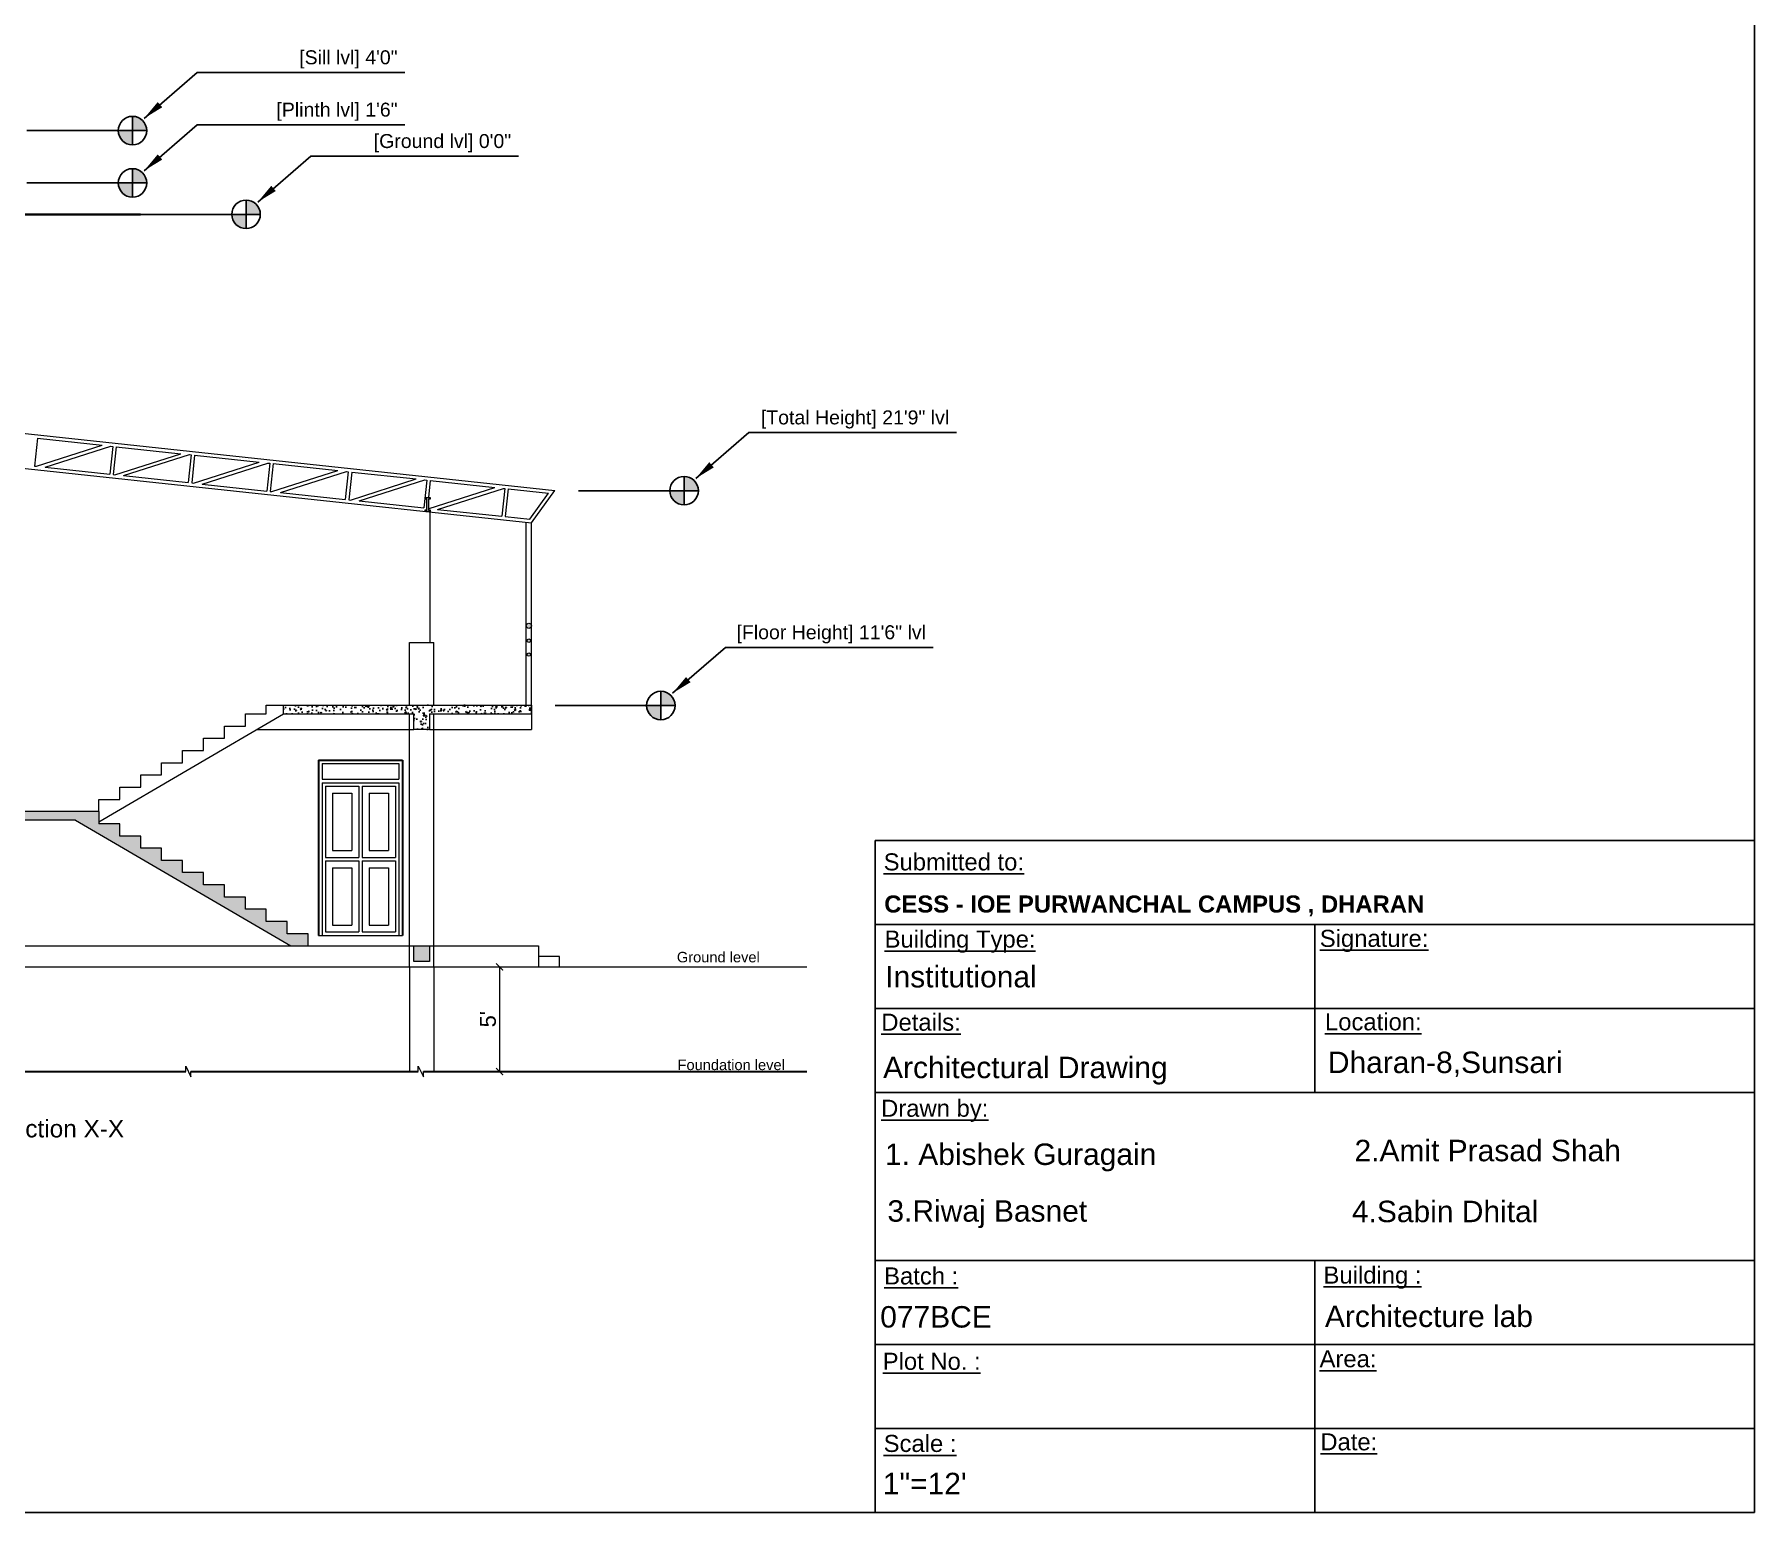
# Model space of a CAD drawing. Header units: inches. Extents: x -6800 to 96653, y -25814 to 17379.
# Drawn here: x 80068 to 81054, y -18161 to -17314 of the extents above; entities that cross this region are included whole.
import ezdxf

# ---------------------------------------------------------------- set-up
doc = ezdxf.new("R2010")
doc.units = ezdxf.units.IN
doc.header["$MEASUREMENT"] = 0
doc.header["$PDMODE"] = 34
doc.layers.add('0 @ 1', color=7, linetype='Continuous')
for name, color, linetype, lineweight in [('BAR', 1, 'Continuous', 20), ('dimension', 50, 'Continuous', 20), ('dimension @ 1', 50, 'Continuous', 20), ('Door ele', 20, 'Continuous', 15), ('ele back', 51, 'Continuous', 15), ('ele front', 30, 'Continuous', 30), ('Ground level', 210, 'Continuous', 35), ('i sec', 41, 'Continuous', 18), ('Page Format', 7, 'Continuous', 25), ('railing', 50, 'Continuous', 13), ('STAIR', 170, 'Continuous', 13), ('text', 31, 'Continuous', 13), ('Win ele', 211, 'Continuous', 15)]:
    doc.layers.add(name, color=color, linetype=linetype, lineweight=lineweight)
doc.styles.get("Standard").update_dxf_attribs({"font": 'arial.ttf'})
doc.dimstyles.get("Standard").update_dxf_attribs({"dimtxt": 7, "dimasz": 4, "dimexe": 2, "dimexo": 2, "dimgap": 2, "dimtad": 1, "dimdec": 0, "dimzin": 0, "dimdsep": 46, "dimlunit": 4, "dimtxsty": 'Standard', "dimblk": 'ARCHTICK', "dimcen": 0.25, "dimclrd": 256, "dimclre": 256, "dimclrt": 256, "dimadec": 0, "dimazin": 0, "dimtfac": 1, "dimtdec": 0, "dimtofl": 0, "dimtmove": 0, "dimatfit": 3, "dimfxl": 1, "dimfxlon": 1, "dimtolj": 1, "dimtzin": 0, "dimlwd": -1, "dimlwe": -1, "dimarcsym": 1})
pattern_1 = [(50, (88547.356, -13279.4565), (7.172602, -0.6275213), [0.75, -8.25]), (355, (88547.356, -13279.4565), (-1.3875133, 7.5219213), [0.6, -6.6]), (100.451444, (88547.9536, -13279.509), (5.7850885, 6.8944), [0.637402, -7.011421]), (46.1842, (88547.356, -13277.4565), (10.672413, -1.655193), [1.125, -12.375]), (96.63564, (88548.245, -13277.594), (9.34662, 9.741186), [0.956103, -10.517138]), (351.18416, (88547.356, -13277.457), (9.34662, 9.741186), [0.9, -9.9]), (21, (88548.356, -13277.9565), (5.9690705, -4.026189), [0.75, -8.25]), (326, (88548.356, -13277.9565), (2.4331533, 7.2515005), [0.6, -6.6]), (71.451445, (88548.853, -13278.292), (8.402224, 3.2253115), [0.637402, -7.011421]), (37.5, (88547.3559, -13279.4565), (0.12159855, 3.32893854), [0, -6.52, 0, -6.7, 0, -6.625]), (7.5, (88547.356, -13279.4565), (2.6306954, 3.9441171), [0, -3.82, 0, -6.37, 0, -2.525]), (327.5, (88545.126, -13279.4565), (5.33822436, -0.2255487), [0, -2.5, 0, -7.8, 0, -10.35]), (317.5, (88544.126, -13279.4565), (5.8318617, 1.0010498), [0, -3.25, 0, -5.18, 0, -7.35])]

# ---------------------------------------------------------------- blocks, each defined once
blk = doc.blocks.new('_ArchTick')
at = {"color": 0, "linetype": 'ByBlock', "const_width": 0.15}
blk.add_lwpolyline([(-0.5, -0.5), (0.5, 0.5)], dxfattribs=at)
blk = doc.blocks.new('*D1843')
at = {"layer": 'Defpoints', "color": 0, "transparency": 16777216}
for p in [(80313.36, -17848.17), (80313.36, -17908.17), (80334.44, -17908.17)]:
    blk.add_point(p, dxfattribs=at)
at = {"layer": 'dimension', "transparency": 16777216}
for p, q in [((80333.19, -17848.17), (80336.44, -17848.17)), ((80334.44, -17848.17), (80334.44, -17908.17)), ((80333.19, -17908.17), (80336.44, -17908.17))]:
    blk.add_line(p, q, dxfattribs=at)
at = {"layer": 'dimension', "transparency": 16777216, "xscale": 4, "yscale": 4, "zscale": 4}
for p, rotation in [((80334.44, -17848.17), 90), ((80334.44, -17908.17), 270)]:
    blk.add_blockref('_ArchTick', p, dxfattribs=dict(at, rotation=rotation))
at = {"layer": 'dimension', "transparency": 16777216, "insert": (80327.87, -17878.17), "char_height": 9, "attachment_point": 5, "rotation": 90}
blk.add_mtext("\\A1;5'", dxfattribs=at)

msp = doc.modelspace()

# ---------------------------------------------------------------- hatches: boundary and pattern name
at = {"ltscale": 10, "transparency": 33554687}
h = msp.add_hatch(color=0, dxfattribs=at)
h.dxf.hatch_style = 1
h.paths.add_polyline_path([(80124.06, -17360.65), (80124.06, -17368.83), (80132.24, -17368.83, 0.414214)])
h.paths.add_polyline_path([(80124.06, -17368.83), (80115.89, -17368.83, 0.414214), (80124.06, -17377)])
h = msp.add_hatch(color=0, dxfattribs=at)
h.dxf.hatch_style = 1
h.paths.add_polyline_path([(80124.06, -17390.65), (80124.06, -17398.83), (80132.24, -17398.83, 0.414214)])
h.paths.add_polyline_path([(80124.06, -17398.83), (80115.89, -17398.83, 0.414214), (80124.06, -17407)])
h = msp.add_hatch(color=0, dxfattribs=at)
h.dxf.hatch_style = 1
h.paths.add_polyline_path([(80189.15, -17408.65), (80189.15, -17416.83), (80197.32, -17416.83, 0.414214)])
h.paths.add_polyline_path([(80189.15, -17416.83), (80180.97, -17416.83, 0.414214), (80189.15, -17425)])
at = {"true_color": 0xf1eb1f, "transparency": 33554651}
h = msp.add_hatch(color=2, dxfattribs=at)
h.dxf.hatch_style = 1
h.paths.add_polyline_path([(80349.76, -17652.67, 1), (80352.76, -17652.67, 1)])
h.paths.add_polyline_path([(80350.26, -17661.17, 1), (80352.26, -17661.17, 1)])
h.paths.add_polyline_path([(80350.26, -17669.17, 1), (80352.26, -17669.17, 1)])
h.paths.add_polyline_path([(80021.76, -17654.17), (80018.76, -17654.17), (80018.76, -17655.17), (80019.76, -17655.17), (80019.76, -17661.17), (80018.76, -17661.17), (80018.76, -17662.17), (80021.76, -17662.17), (80021.76, -17661.17), (80020.76, -17661.17), (80020.76, -17655.17), (80021.76, -17655.17)])
h.paths.add_polyline_path([(80020.76, -17607.17), (80021.76, -17607.17), (80021.76, -17606.17), (80018.76, -17606.17), (80018.76, -17607.17), (80019.76, -17607.17), (80019.76, -17613.17), (80018.76, -17613.17), (80018.76, -17614.17), (80021.76, -17614.17), (80021.76, -17613.17), (80020.76, -17613.17)])
h.paths.add_polyline_path([(80020.76, -17551.17), (80021.76, -17551.17), (80021.76, -17550.17), (80018.76, -17550.17), (80018.76, -17551.17), (80019.76, -17551.17), (80019.76, -17555.95), (80020.76, -17556.06)])
h.paths.add_polyline_path([(80020.76, -17556.06), (80019.76, -17555.95), (80019.76, -17557.17), (80018.76, -17557.17), (80018.76, -17557.85), (80021.76, -17558.17), (80021.76, -17557.17), (80020.76, -17557.17)])
h.paths.add_polyline_path([(80018.76, -17557.85), (80018.76, -17558.17), (80021.76, -17558.17)])
h.paths.add_polyline_path([(80293.63, -17579.17), (80291.76, -17579.17), (80291.76, -17580.17), (80292.76, -17580.17), (80292.76, -17586.17), (80291.76, -17586.17), (80291.76, -17587.17), (80294.76, -17587.17), (80294.76, -17586.17), (80293.76, -17586.17), (80293.76, -17585.38), (80292.97, -17585.29)])
h.paths.add_polyline_path([(80293.76, -17580.17), (80294.76, -17580.17), (80294.76, -17579.17), (80293.63, -17579.17), (80292.97, -17585.29), (80293.76, -17585.38)], flags=17)
at = {"ltscale": 10, "transparency": 33554687}
h = msp.add_hatch(color=0, dxfattribs=at)
h.dxf.hatch_style = 1
h.paths.add_polyline_path([(80440.23, -17567.06), (80440.23, -17575.23), (80448.4, -17575.23, 0.414214)])
h.paths.add_polyline_path([(80440.23, -17575.23), (80432.05, -17575.23, 0.414214), (80440.23, -17583.41)])
at = {"transparency": 33554651}
h = msp.add_hatch(dxfattribs=at)
h.set_pattern_fill('AR-CONC', color=9)
h.set_pattern_definition(pattern_1)
h.paths.add_polyline_path([(80285.26, -17698.17), (80210.68, -17698.17), (80210.68, -17703.17), (80285.26, -17703.17)])
h.paths.add_polyline_path([(80352.76, -17698.17), (80294.26, -17698.17), (80294.26, -17703.17), (80352.76, -17703.17)])
h.paths.add_polyline_path([(80294.26, -17698.17), (80285.26, -17698.17), (80285.26, -17712.17), (80294.26, -17712.17)])
at = {"ltscale": 10, "transparency": 33554687}
h = msp.add_hatch(color=0, dxfattribs=at)
h.dxf.hatch_style = 1
h.paths.add_polyline_path([(80426.89, -17690.19), (80426.89, -17698.37), (80435.07, -17698.37, 0.414214)])
h.paths.add_polyline_path([(80426.89, -17698.37), (80418.72, -17698.37, 0.414214), (80426.89, -17706.54)])
at = {"transparency": 33554651}
h = msp.add_hatch(dxfattribs=at)
h.set_pattern_fill('AR-CONC', color=9)
h.set_pattern_definition(pattern_1)
h.paths.add_polyline_path([(80104.76, -17759.17), (80018.76, -17759.17), (80018.76, -17768.17), (80032.76, -17768.17), (80032.76, -17764.17), (80091.41, -17764.17), (80214.84, -17836.17), (80224.76, -17836.17), (80224.76, -17829.17), (80212.76, -17829.17), (80212.76, -17822.17), (80200.76, -17822.17), (80200.76, -17815.17), (80188.76, -17815.17), (80188.76, -17808.17), (80176.76, -17808.17), (80176.76, -17801.17), (80164.76, -17801.17), (80164.76, -17794.17), (80152.76, -17794.17), (80152.76, -17787.17), (80140.76, -17787.17), (80140.76, -17780.17), (80128.76, -17780.17), (80128.76, -17773.17), (80116.76, -17773.17), (80116.76, -17766.17), (80104.76, -17766.17)])
h = msp.add_hatch(dxfattribs=at)
h.set_pattern_fill('AR-CONC', color=9)
h.set_pattern_definition(pattern_1)
h.paths.add_polyline_path([(80030.26, -17836.17), (80021.26, -17836.17), (80021.26, -17845.17), (80030.26, -17845.17)])
h.paths.add_polyline_path([(80294.26, -17836.17), (80285.26, -17836.17), (80285.26, -17845.17), (80294.26, -17845.17)])

# ---------------------------------------------------------------- linework, layer by layer
for p, q in [((81053.82, -16476.17), (81053.82, -18160.97)), ((80549.82, -17775.77), (81053.82, -17775.77)), ((80549.82, -17775.77), (80549.82, -18160.97)), ((80549.82, -17823.92), (81053.82, -17823.92)), ((80801.82, -17823.92), (80801.82, -17920.22)), ((80549.82, -17872.07), (81053.82, -17872.07)), ((80549.82, -17920.22), (81053.82, -17920.22)), ((80549.82, -18016.52), (81053.82, -18016.52)), ((80801.82, -18016.52), (80801.82, -18160.97)), ((80549.82, -18064.67), (81053.82, -18064.67)), ((80549.82, -18112.82), (81053.82, -18112.82)), ((81053.82, -18160.97), (78677.82, -18160.97))]:
    msp.add_line(p, q, dxfattribs=at)
at = {"ltscale": 10, "transparency": 33554687}
for p, q in [((80124.06, -17360.65), (80124.06, -17377)), ((80063.53, -17368.83), (80115.89, -17368.83)), ((80132.24, -17368.83), (80115.89, -17368.83)), ((80124.06, -17390.65), (80124.06, -17407)), ((80063.53, -17398.83), (80115.89, -17398.83)), ((80132.24, -17398.83), (80115.89, -17398.83)), ((80189.15, -17408.65), (80189.15, -17425)), ((80128.61, -17416.83), (80180.97, -17416.83)), ((80197.32, -17416.83), (80180.97, -17416.83)), ((80440.23, -17567.06), (80440.23, -17583.41)), ((80379.69, -17575.23), (80432.05, -17575.23)), ((80448.4, -17575.23), (80432.05, -17575.23)), ((80366.36, -17698.37), (80418.72, -17698.37)), ((80435.07, -17698.37), (80418.72, -17698.37)), ((80426.89, -17690.19), (80426.89, -17706.54))]:
    msp.add_line(p, q, dxfattribs=at)
for centre in [(80124.06, -17368.83), (80124.06, -17398.83), (80189.15, -17416.83), (80440.23, -17575.23), (80426.89, -17698.37)]:
    msp.add_circle(centre, 8.17, dxfattribs=at)
at = {"layer": 'BAR', "transparency": 33554651}
for p, q in [((79978.62, -17533.43), (80366.09, -17575.04)), ((80069.68, -17545.22), (80067.97, -17561.13)), ((80069.01, -17561.24), (80106.72, -17549.2)), ((80069.68, -17545.22), (80106.72, -17549.2)), ((80073.93, -17561.77), (80111.64, -17549.73)), ((80112.69, -17549.84), (80110.98, -17565.75)), ((80111.64, -17549.73), (80112.69, -17549.84)), ((80114.68, -17550.05), (80112.97, -17565.96)), ((80114.68, -17550.05), (80151.72, -17554.03)), ((80021.76, -17558.17), (80352.76, -17593.73)), ((80114.01, -17566.07), (80151.72, -17554.03)), ((80118.93, -17566.6), (80156.64, -17554.56)), ((80157.69, -17554.67), (80155.98, -17570.58)), ((80156.64, -17554.56), (80157.69, -17554.67)), ((80159.68, -17554.88), (80157.97, -17570.79)), ((80159.01, -17570.91), (80196.72, -17558.86)), ((80159.68, -17554.88), (80196.72, -17558.86)), ((80163.93, -17571.43), (80201.64, -17559.39)), ((80202.69, -17559.5), (80200.98, -17575.41)), ((80201.64, -17559.39), (80202.69, -17559.5)), ((80204.68, -17559.72), (80202.97, -17575.63)), ((80204.68, -17559.72), (80241.72, -17563.7)), ((80067.97, -17561.13), (80069.01, -17561.24)), ((80067.97, -17561.13), (80069.01, -17561.24)), ((80073.93, -17561.77), (80110.98, -17565.75)), ((80112.97, -17565.96), (80114.01, -17566.07)), ((80118.93, -17566.6), (80155.98, -17570.58)), ((80204.01, -17575.74), (80241.72, -17563.7)), ((80208.93, -17576.27), (80246.64, -17564.23)), ((80247.69, -17564.34), (80245.98, -17580.25)), ((80246.64, -17564.23), (80247.69, -17564.34)), ((80249.68, -17564.55), (80247.97, -17580.46)), ((80249.01, -17580.57), (80286.72, -17568.53)), ((80249.68, -17564.55), (80286.72, -17568.53)), ((80253.93, -17581.1), (80291.64, -17569.06)), ((80292.69, -17569.17), (80290.98, -17585.08)), ((80291.64, -17569.06), (80292.69, -17569.17)), ((80294.68, -17569.38), (80293.63, -17579.17)), ((80294.68, -17569.38), (80331.72, -17573.36)), ((80157.97, -17570.79), (80159.01, -17570.91)), ((80163.93, -17571.43), (80200.98, -17575.41)), ((80202.97, -17575.63), (80204.01, -17575.74)), ((80208.93, -17576.27), (80245.98, -17580.25)), ((80294.01, -17585.41), (80331.72, -17573.36)), ((80298.93, -17585.93), (80336.64, -17573.89)), ((80337.43, -17573.98), (80335.72, -17589.89)), ((80336.64, -17573.89), (80337.43, -17573.98)), ((80339.42, -17574.19), (80337.71, -17590.1)), ((80339.42, -17574.19), (80362.48, -17576.67)), ((80351.81, -17591.61), (80362.48, -17576.67)), ((80352.76, -17593.73), (80366.09, -17575.04)), ((80247.97, -17580.46), (80249.01, -17580.57)), ((80253.93, -17581.1), (80290.98, -17585.08)), ((80293.76, -17585.38), (80294.01, -17585.41)), ((80293.76, -17585.38), (80294.01, -17585.41)), ((80298.93, -17585.93), (80335.72, -17589.89)), ((80337.71, -17590.1), (80351.81, -17591.61))]:
    msp.add_line(p, q, dxfattribs=at)
at = {"layer": 'Door ele', "transparency": 33554651}
for p, q in [((80230.76, -17729.67), (80230.76, -17830.17)), ((80230.76, -17729.67), (80278.76, -17729.67)), ((80278.76, -17729.67), (80278.76, -17830.17)), ((80230.76, -17830.17), (80278.76, -17830.17)), ((80154.54, -17908.17), (80154.54, -17905.17)), ((80154.54, -17905.17), (80157.54, -17911.17)), ((80287.79, -17908.17), (80287.79, -17905.17)), ((80287.79, -17905.17), (80290.79, -17911.17)), ((80157.54, -17911.17), (80157.54, -17908.17)), ((80290.79, -17911.17), (80290.79, -17908.17))]:
    msp.add_line(p, q, dxfattribs=at)
at = {"layer": 'ele back', "transparency": 33554651}
for p, q in [((80230.76, -17830.17), (80230.76, -17729.67)), ((80368.76, -17848.17), (80368.76, -17842.17))]:
    msp.add_line(p, q, dxfattribs=at)
at = {"layer": 'ele front', "transparency": 33554651}
for p, q in [((80230.76, -17729.67), (80230.76, -17830.17)), ((80230.76, -17729.67), (80278.76, -17729.67)), ((80278.76, -17729.67), (80278.76, -17830.17)), ((80026.6, -17908.17), (80154.54, -17908.17)), ((80157.54, -17908.17), (80287.79, -17908.17)), ((80290.79, -17908.17), (80510.62, -17908.17))]:
    msp.add_line(p, q, dxfattribs=at)
at = {"layer": 'Ground level', "transparency": 33554651}
msp.add_line((78721.83, -17416.83), (80128.61, -17416.83), dxfattribs=at)
at = {"layer": 'i sec', "transparency": 33554651}
for p, q in [((80291.76, -17579.17), (80294.76, -17579.17)), ((80291.76, -17580.17), (80291.76, -17579.17)), ((80292.76, -17580.17), (80291.76, -17580.17)), ((80292.76, -17586.17), (80292.76, -17580.17)), ((80294.76, -17580.17), (80293.76, -17580.17)), ((80293.76, -17580.17), (80293.76, -17586.17)), ((80294.76, -17579.17), (80294.76, -17580.17)), ((80291.76, -17587.17), (80291.76, -17586.17)), ((80291.76, -17586.17), (80292.76, -17586.17)), ((80294.76, -17587.17), (80291.76, -17587.17)), ((80293.76, -17586.17), (80294.76, -17586.17)), ((80294.76, -17586.17), (80294.76, -17587.17))]:
    msp.add_line(p, q, dxfattribs=at)
at = {"layer": 'railing', "transparency": 33554651}
for p, q in [((80349.76, -17698.17), (80349.76, -17593.4)), ((80352.76, -17703.17), (80352.76, -17593.73))]:
    msp.add_line(p, q, dxfattribs=at)
for centre, radius in [((80351.26, -17652.67), 1.5), ((80351.26, -17661.17), 1), ((80351.26, -17669.17), 1)]:
    msp.add_circle(centre, radius, dxfattribs=at)
at = {"layer": 'STAIR', "transparency": 33554651}
for p, q in [((80294.76, -17662.17), (80294.76, -17587.17)), ((80282.76, -17698.17), (80282.76, -17662.17)), ((80282.76, -17662.17), (80296.76, -17662.17)), ((80296.76, -17698.17), (80296.76, -17662.17)), ((80200.76, -17698.17), (80352.76, -17698.17)), ((80200.76, -17703.17), (80200.76, -17698.17)), ((80210.68, -17703.17), (80210.68, -17698.17)), ((80285.26, -17698.17), (80294.26, -17698.17)), ((80352.76, -17698.17), (80352.76, -17712.17)), ((80104.76, -17764.96), (80210.68, -17703.17)), ((80188.76, -17710.17), (80188.76, -17703.17)), ((80188.76, -17703.17), (80200.76, -17703.17)), ((80210.68, -17703.17), (80285.26, -17703.17)), ((80282.76, -17848.17), (80282.76, -17703.17)), ((80285.26, -17712.17), (80285.26, -17703.17)), ((80294.26, -17703.17), (80352.76, -17703.17)), ((80294.26, -17703.17), (80294.26, -17712.17)), ((80296.76, -17848.17), (80296.76, -17703.17)), ((80164.76, -17724.17), (80164.76, -17717.17)), ((80164.76, -17717.17), (80176.76, -17717.17)), ((80176.76, -17717.17), (80176.76, -17710.17)), ((80176.76, -17710.17), (80188.76, -17710.17)), ((80195.26, -17712.17), (80285.26, -17712.17)), ((80294.26, -17712.17), (80285.26, -17712.17)), ((80294.26, -17712.17), (80352.76, -17712.17)), ((80152.76, -17731.17), (80152.76, -17724.17)), ((80152.76, -17724.17), (80164.76, -17724.17)), ((80140.76, -17738.17), (80140.76, -17731.17)), ((80140.76, -17731.17), (80152.76, -17731.17)), ((80116.76, -17752.17), (80116.76, -17745.17)), ((80116.76, -17745.17), (80128.76, -17745.17)), ((80128.76, -17745.17), (80128.76, -17738.17)), ((80128.76, -17738.17), (80140.76, -17738.17)), ((80104.76, -17759.17), (80104.76, -17752.17)), ((80104.76, -17752.17), (80116.76, -17752.17)), ((80104.76, -17759.17), (80018.76, -17759.17)), ((80091.41, -17764.17), (80032.76, -17764.17)), ((80091.41, -17764.17), (80214.84, -17836.17)), ((80104.76, -17759.17), (80104.76, -17766.17)), ((80116.76, -17766.17), (80104.76, -17766.17)), ((80116.76, -17773.17), (80116.76, -17766.17)), ((80128.76, -17773.17), (80116.76, -17773.17)), ((80128.76, -17780.17), (80128.76, -17773.17)), ((80140.76, -17780.17), (80128.76, -17780.17)), ((80140.76, -17787.17), (80140.76, -17780.17)), ((80152.76, -17787.17), (80140.76, -17787.17)), ((80152.76, -17794.17), (80152.76, -17787.17)), ((80164.76, -17794.17), (80152.76, -17794.17)), ((80164.76, -17801.17), (80164.76, -17794.17)), ((80176.76, -17801.17), (80164.76, -17801.17)), ((80176.76, -17808.17), (80176.76, -17801.17)), ((80188.76, -17808.17), (80176.76, -17808.17)), ((80188.76, -17815.17), (80188.76, -17808.17)), ((80200.76, -17815.17), (80188.76, -17815.17)), ((80200.76, -17822.17), (80200.76, -17815.17)), ((80212.76, -17822.17), (80200.76, -17822.17)), ((80212.76, -17829.17), (80212.76, -17822.17)), ((80018.76, -17836.17), (80356.76, -17836.17)), ((80224.76, -17829.17), (80212.76, -17829.17)), ((80224.76, -17836.17), (80224.76, -17829.17)), ((80356.76, -17836.17), (80356.76, -17848.17)), ((80368.76, -17842.17), (80356.76, -17842.17)), ((79947.22, -17848.17), (80510.62, -17848.17)), ((80282.76, -17848.17), (80282.76, -17908.17)), ((80296.76, -17848.17), (80296.76, -17908.17))]:
    msp.add_line(p, q, dxfattribs=at)
msp.add_lwpolyline([(80285.26, -17836.17), (80294.26, -17836.17), (80294.26, -17845.17), (80285.26, -17845.17)], close=True, dxfattribs=at)
at = {"layer": 'Win ele', "transparency": 33554651}
for p, q in [((80232.76, -17731.67), (80232.76, -17740.67)), ((80232.76, -17731.67), (80276.76, -17731.67)), ((80276.76, -17731.67), (80276.76, -17740.67)), ((80232.76, -17740.67), (80276.76, -17740.67)), ((80232.76, -17742.67), (80232.76, -17830.17)), ((80232.76, -17742.67), (80276.76, -17742.67)), ((80234.76, -17744.67), (80234.76, -17785.42)), ((80234.76, -17744.67), (80253.76, -17744.67)), ((80253.76, -17744.67), (80253.76, -17785.42)), ((80255.76, -17744.67), (80274.76, -17744.67)), ((80255.76, -17744.67), (80255.76, -17785.42)), ((80274.76, -17744.67), (80274.76, -17785.42)), ((80276.76, -17742.67), (80276.76, -17830.17)), ((80238.76, -17748.67), (80238.76, -17781.42)), ((80238.76, -17748.67), (80249.76, -17748.67)), ((80249.76, -17748.67), (80249.76, -17781.42)), ((80259.76, -17748.67), (80270.76, -17748.67)), ((80259.76, -17748.67), (80259.76, -17781.42)), ((80270.76, -17748.67), (80270.76, -17781.42)), ((80234.76, -17785.42), (80253.76, -17785.42)), ((80238.76, -17781.42), (80249.76, -17781.42)), ((80255.76, -17785.42), (80274.76, -17785.42)), ((80259.76, -17781.42), (80270.76, -17781.42)), ((80234.76, -17787.42), (80234.76, -17828.17)), ((80234.76, -17787.42), (80253.76, -17787.42)), ((80238.76, -17791.42), (80238.76, -17824.17)), ((80238.76, -17791.42), (80249.76, -17791.42)), ((80249.76, -17791.42), (80249.76, -17824.17)), ((80253.76, -17787.42), (80253.76, -17828.17)), ((80255.76, -17787.42), (80255.76, -17828.17)), ((80255.76, -17787.42), (80274.76, -17787.42)), ((80259.76, -17791.42), (80259.76, -17824.17)), ((80259.76, -17791.42), (80270.76, -17791.42)), ((80270.76, -17791.42), (80270.76, -17824.17)), ((80274.76, -17787.42), (80274.76, -17828.17)), ((80238.76, -17824.17), (80249.76, -17824.17)), ((80259.76, -17824.17), (80270.76, -17824.17)), ((80234.76, -17828.17), (80253.76, -17828.17)), ((80255.76, -17828.17), (80274.76, -17828.17))]:
    msp.add_line(p, q, dxfattribs=at)

# ---------------------------------------------------------------- texts
at = {"ltscale": 10, "transparency": 33554687, "char_height": 8, "attachment_point": 9}
for s, insert in [('\\A1;[Sill lvl] 4\'0" ', (80276.01, -17333.23)), ('\\A1;[Plinth lvl] 1\'6" ', (80276.01, -17363.23)), ('\\A1;[Ground lvl] 0\'0" ', (80341.1, -17381.23)), ('\\A1;[Total Height] 21\'9" lvl', (80592.18, -17539.64)), ('\\A1;[Floor Height] 11\'6" lvl', (80578.84, -17662.77))]:
    msp.add_mtext(s, dxfattribs=dict(at, insert=insert))
at = {"transparency": 33554651, "char_height": 6, "attachment_point": 1}
for s, insert in [('Ground level', (80436.08, -17839.58)), ('Foundation level', (80436.47, -17901.34))]:
    msp.add_mtext_dynamic_manual_height_columns(s, width=6194.3914, gutter_width=6.05, heights=[0], dxfattribs=dict(at, insert=insert))
at = {"layer": 'Page Format', "transparency": 33554651, "attachment_point": 1}
for s, width, gutter_width, insert, char_height in [('{\\LSubmitted to:}', 129.617, 2.59, (80554.61, -17783.1), 9.7744), ('{\\fArial|b1|i0|c0|p34;CESS - IOE PURWANCHAL CAMPUS , DHARAN}', 347.688, 2.59, (80554.96, -17807.25), 9.7744), ('{\\LSignature:}', 129.617, 2.59, (80804.59, -17826.94), 9.7744), ('{\\LBuilding Type:}', 129.617, 2.59, (80555.16, -17827.36), 9.7744), ('Institutional', 181.7452, 61.45, (80555.52, -17847.65), 12.2892), ('{\\LDetails:}', 129.617, 2.59, (80553.27, -17874.98), 9.7744), ('{\\LLocation:}', 129.617, 2.59, (80807.57, -17874.76), 9.7744), ('Architectural Drawing', 181.7452, 61.45, (80554.29, -17899.67), 12.2892), ('Dharan-8,Sunsari', 181.7452, 61.45, (80809.23, -17896.74), 12.2892), ('{\\LDrawn by:}', 129.617, 2.59, (80553.15, -17924.32), 9.7744), ('1. Abishek Guragain', 181.7452, 61.45, (80555.36, -17949.42), 12.2892), ('2.Amit Prasad Shah', 181.7452, 61.45, (80824.49, -17947.29), 12.2892), ('3.Riwaj Basnet', 181.7452, 61.45, (80556.77, -17981.93), 12.2892), ('4.Sabin Dhital', 181.7452, 61.45, (80823.01, -17982.21), 12.2892), ('{\\LBatch :}', 129.617, 2.59, (80554.87, -18020.42), 9.7744), ('{\\LBuilding :}', 129.617, 2.59, (80806.72, -18019.93), 9.7744), ('077BCE', 181.7452, 61.45, (80552.64, -18042.62), 12.289), ('Architecture lab', 181.7452, 61.45, (80807.53, -18042.32), 12.2892), ('{\\LPlot No. :}', 129.617, 2.59, (80554.06, -18069.36), 9.7744), ('{\\LArea:}', 129.617, 2.59, (80804.46, -18067.9), 9.774), ('{\\LScale :}', 129.617, 2.59, (80554.61, -18116.44), 9.7744), ('{\\LDate:}', 129.617, 2.59, (80804.91, -18115.5), 9.774), ('1"=12\'', 181.7452, 61.45, (80554.15, -18138.16), 12.289)]:
    msp.add_mtext_dynamic_manual_height_columns(s, width=width, gutter_width=gutter_width, heights=[0], dxfattribs=dict(at, insert=insert, char_height=char_height))
at = {"layer": 'text', "transparency": 33554651, "insert": (80082.4, -17940.98), "char_height": 10, "attachment_point": 5}
msp.add_mtext_dynamic_manual_height_columns('Section X-X', width=6194.3914, gutter_width=6.05, heights=[0], dxfattribs=at)

# ---------------------------------------------------------------- dimensions: what is measured, and where the dimension line sits
at = {"layer": 'dimension @ 1', "transparency": 33554651}
dim = msp.add_linear_dim(base=(80334.44, -17908.17), p1=(80313.36, -17848.17), p2=(80313.36, -17908.17), angle=90, dimstyle='Standard', override={"dimscale": 1, "dimtxt": 9, "dimtix": 0, "dimtofl": 0, "dimtmove": 0, "dimatfit": 3, "dimfxl": 1.25}, dxfattribs=at)
dim.commit()
dim.dimension.update_dxf_attribs({"geometry": '*D1843', "text_midpoint": (80327.87, -17878.17)})

# ---------------------------------------------------------------- leaders
at = {"layer": '0 @ 1', "ltscale": 10, "transparency": 33554687}
for points in [[(80130.72, -17361.82), (80161.11, -17335.54), (80280.17, -17335.54)], [(80130.72, -17391.82), (80161.11, -17365.54), (80280.17, -17365.54)], [(80195.81, -17409.82), (80226.19, -17383.54), (80345.25, -17383.54)], [(80446.89, -17568.23), (80477.27, -17541.95), (80596.33, -17541.95)], [(80433.55, -17691.36), (80463.94, -17665.08), (80583, -17665.08)]]:
    msp.add_leader(points, dimstyle='Standard', override={"dimscale": 1, "dimasz": 12, "dimexe": 6, "dimexo": 6, "dimtad": 1, "dimtoh": 0, "dimfxl": 12}, dxfattribs=at)

doc.saveas('drawing.dxf')
